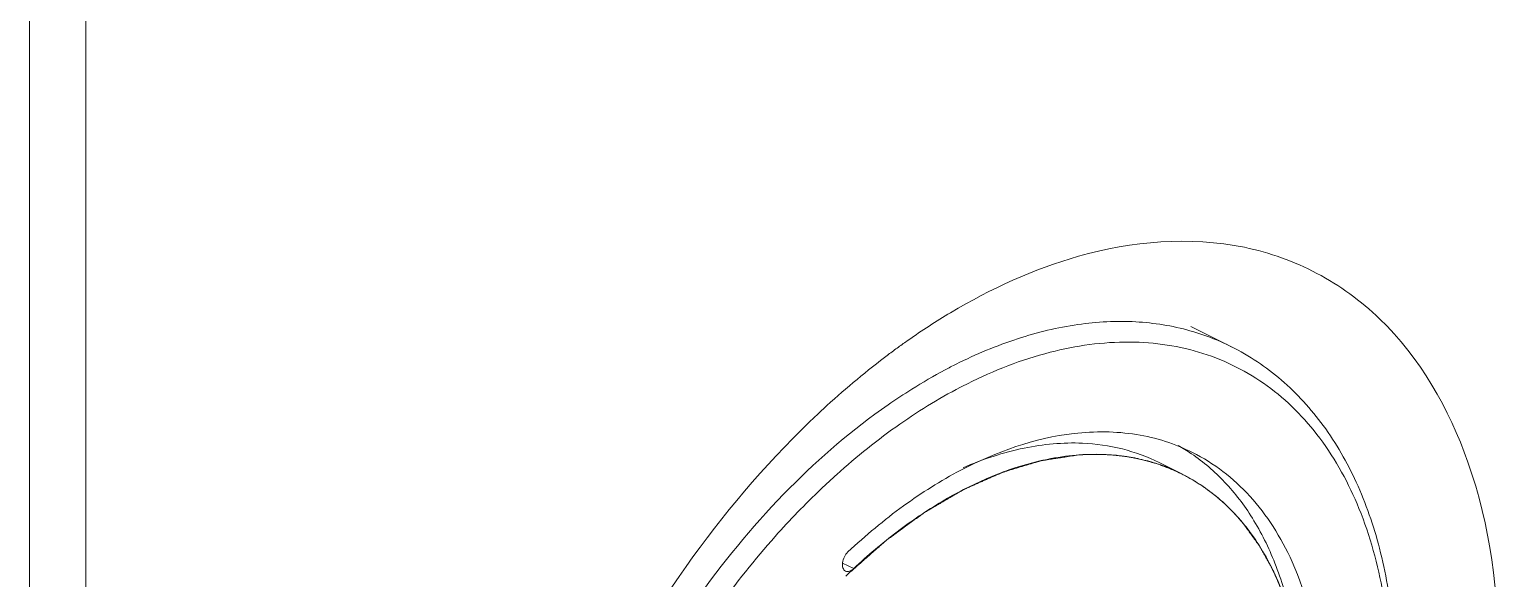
# Model space of a CAD drawing. Header units: millimetres. Extents: x 1177 to 4147, y 93 to 2194.
# Drawn here: x 3561.72 to 3568.16, y 1103.33 to 1105.73 of the extents above; entities that cross this region are included whole.
import ezdxf

# ---------------------------------------------------------------- set-up
doc = ezdxf.new("R2010")
doc.units = ezdxf.units.MM
doc.header["$LTSCALE"] = 0.1
doc.layers.get('0').update_dxf_attribs({"lineweight": 13})

# ---------------------------------------------------------------- blocks, each defined once
blk = doc.blocks.new('01')
for p, q in [((4016.8879, 674.7706), (4016.8879, 1166.673)), ((4017.2415, 678.2525), (4017.2415, 1164.9588)), ((4024.408, 1160.0785), (4024.1544, 1160.2053)), ((4023.9571, 1159.3536), (4024.0985, 1159.2829)), ((4023.9533, 1159.3433), (4023.9508, 1159.3441)), ((4022.0452, 1158.6913), (4021.9755, 1158.7261)), ((4022.0108, 1158.6587), (4021.9967, 1158.645))]:
    blk.add_line(p, q)
for centre, radius, start, end in [((4024.9973, 1156.3867), 4.5551, 124.97288, 125.91918), ((4025.3506, 1155.9229), 5.1381, 126.9504, 132.51914), ((4025.0703, 1156.286), 4.6795, 125.91962, 126.8807), ((4024.3741, 1156.6717), 3.7055, 122.04414, 124.78079), ((4024.1118, 1157.1375), 3.0296, 116.56538, 116.93563), ((4023.4907, 1158.4223), 1.1916, 55.91716, 60.6392)]:
    blk.add_arc(centre, radius, start, end)
for points, knots in [([(4023.451, 1160.6431), (4023.7844, 1160.7378), (4024.3171, 1160.7846), (4024.9549, 1160.5571), (4025.5066, 1160.1553), (4025.9853, 1159.3136), (4026.0803, 1158.5371), (4026.0803, 1158.1199)], [0, 0, 0, 0, 0.241229, 0.353155, 0.465495, 0.709646, 1, 1, 1, 1]), ([(4022.3864, 1160.1193), (4022.4727, 1160.1797), (4022.8052, 1160.3953), (4023.1709, 1160.5636), (4023.451, 1160.6431)], [0, 0, 0, 0, 0.265752, 1, 1, 1, 1]), ([(4024.1493, 1160.1783), (4024.039, 1160.2092), (4023.8043, 1160.2465), (4023.4381, 1160.2271), (4023.0585, 1160.1353), (4022.8103, 1160.0312), (4022.6862, 1159.9692)], [0, 0, 0, 0, 0.227684, 0.467586, 0.724216, 1, 1, 1, 1]), ([(4024.4079, 1160.0785), (4024.3873, 1160.0888), (4024.3036, 1160.1282), (4024.2162, 1160.1595), (4024.1493, 1160.1783)], [0, 0, 0, 0, 0.249254, 1, 1, 1, 1]), ([(4022.7569, 1153.352), (4022.9384, 1153.4428), (4023.2982, 1153.6699), (4023.7923, 1154.1052), (4024.2472, 1154.6338), (4024.646, 1155.236), (4024.9739, 1155.8893), (4025.2187, 1156.5694), (4025.3711, 1157.2507), (4025.4253, 1157.9083), (4025.3789, 1158.5182), (4025.2326, 1159.0584), (4025.0243, 1159.4422), (4024.8124, 1159.6873), (4024.6364, 1159.8377), (4024.4418, 1159.9566), (4024.2308, 1160.0426), (4024.0055, 1160.0949), (4023.6831, 1160.1196), (4023.2518, 1160.0591), (4022.9219, 1159.9297), (4022.7569, 1159.8472)], [0, 0, 0, 0, 0.063265, 0.131823, 0.204585, 0.280032, 0.356417, 0.431911, 0.504761, 0.573445, 0.636852, 0.694489, 0.746724, 0.771287, 0.795134, 0.818602, 0.84206, 0.865879, 0.890399, 0.942508, 1, 1, 1, 1]), ([(4024.408, 1160.0785), (4024.52, 1160.0225), (4024.7342, 1159.8792), (4024.9995, 1159.5875), (4025.2056, 1159.2279), (4025.3495, 1158.8108), (4025.43, 1158.3459), (4025.4467, 1157.8436), (4025.3999, 1157.3146), (4025.2911, 1156.7705), (4025.1229, 1156.2234), (4024.8992, 1155.6856), (4024.6253, 1155.1695), (4024.3072, 1154.6866), (4023.9522, 1154.2482), (4023.568, 1153.8641), (4023.1632, 1153.543), (4022.8757, 1153.3703), (4022.7309, 1153.2979)], [0, 0, 0, 0, 0.046374, 0.094191, 0.144678, 0.198693, 0.256662, 0.318598, 0.384166, 0.452757, 0.523561, 0.595631, 0.66795, 0.739486, 0.809251, 0.876361, 0.940103, 1, 1, 1, 1]), ([(4022.6862, 1159.9692), (4022.6628, 1159.9575), (4022.5683, 1159.9087), (4022.4761, 1159.8552), (4022.408, 1159.8126)], [0, 0, 0, 0, 0.245343, 1, 1, 1, 1]), ([(4022.7394, 1159.8384), (4022.5988, 1159.767), (4022.3193, 1159.5968), (4022.0642, 1159.3923), (4021.9389, 1159.2798)], [0, 0, 0, 0, 0.483613, 1, 1, 1, 1]), ([(4022.2603, 1159.7152), (4022.0394, 1159.5619), (4021.6137, 1159.1963), (4021.2546, 1158.7667), (4021.086, 1158.5323)], [0, 0, 0, 0, 0.482181, 1, 1, 1, 1]), ([(4019.7509, 1155.5259), (4019.8412, 1156.3163), (4020.3417, 1157.86), (4021.2935, 1159.1753), (4021.878, 1159.71)], [0, 0, 0, 0, 0.501063, 1, 1, 1, 1]), ([(4023.4239, 1159.5359), (4023.177, 1159.5074), (4022.7998, 1159.3732), (4022.3435, 1159.0854), (4022.1193, 1158.8985), (4022.0096, 1158.7959)], [0, 0, 0, 0, 0.460924, 0.721374, 1, 1, 1, 1]), ([(4024.1656, 1159.4171), (4024.1108, 1159.4445), (4023.9958, 1159.4911), (4023.7485, 1159.5495), (4023.5531, 1159.5508), (4023.4239, 1159.5359)], [0, 0, 0, 0, 0.241753, 0.487086, 1, 1, 1, 1]), ([(4022.7308, 1159.3222), (4022.8532, 1159.3752), (4023.0974, 1159.4563), (4023.3547, 1159.4806), (4023.4766, 1159.4753)], [0, 0, 0, 0, 0.522319, 1, 1, 1, 1]), ([(4023.4766, 1159.4753), (4023.5607, 1159.4716), (4023.7266, 1159.4483), (4023.8838, 1159.3902), (4023.9571, 1159.3536)], [0, 0, 0, 0, 0.507045, 1, 1, 1, 1]), ([(4023.4539, 1159.4019), (4023.4392, 1159.3997), (4023.4098, 1159.3953), (4023.3731, 1159.3897), (4023.3438, 1159.3853), (4023.3218, 1159.3819), (4023.2997, 1159.3786), (4023.2777, 1159.3753), (4023.2594, 1159.3725), (4023.2465, 1159.3705), (4023.2392, 1159.3694), (4023.2337, 1159.3686), (4023.2282, 1159.3677), (4023.224, 1159.3671), (4023.2213, 1159.3667), (4023.2201, 1159.3665), (4023.2192, 1159.3664), (4023.2183, 1159.3662), (4023.2166, 1159.3656), (4023.2143, 1159.3649), (4023.2105, 1159.3638), (4023.2058, 1159.3624), (4023.1983, 1159.3601), (4023.1889, 1159.3573), (4023.1776, 1159.3539), (4023.1625, 1159.3494), (4023.1437, 1159.3438), (4023.1211, 1159.337), (4023.0909, 1159.328), (4023.0608, 1159.3189), (4023.0344, 1159.311), (4023.0194, 1159.3065), (4023.0081, 1159.3031), (4022.9987, 1159.3003), (4022.9911, 1159.298), (4022.9864, 1159.2966), (4022.9827, 1159.2955), (4022.9803, 1159.2948), (4022.9787, 1159.2943), (4022.9777, 1159.294), (4022.9768, 1159.2935), (4022.9756, 1159.293), (4022.9727, 1159.2918), (4022.9684, 1159.2899), (4022.9627, 1159.2873), (4022.957, 1159.2848), (4022.9494, 1159.2814), (4022.936, 1159.2755), (4022.917, 1159.2671), (4022.8941, 1159.257), (4022.8712, 1159.2468), (4022.8484, 1159.2367), (4022.8255, 1159.2266), (4022.8064, 1159.2182), (4022.7912, 1159.2114), (4022.7797, 1159.2063), (4022.7683, 1159.2013), (4022.7588, 1159.1971), (4022.7512, 1159.1937), (4022.7464, 1159.1916), (4022.7426, 1159.1899), (4022.7397, 1159.1886), (4022.7373, 1159.1876), (4022.7354, 1159.1867), (4022.734, 1159.1862), (4022.7326, 1159.1853), (4022.7307, 1159.1842), (4022.7283, 1159.1828), (4022.7254, 1159.1811), (4022.7216, 1159.1789), (4022.7169, 1159.1761), (4022.7093, 1159.1717), (4022.6997, 1159.1661), (4022.6883, 1159.1594), (4022.6769, 1159.1528), (4022.6617, 1159.1439), (4022.6426, 1159.1328), (4022.6198, 1159.1194), (4022.5969, 1159.1061), (4022.5741, 1159.0927), (4022.5513, 1159.0794), (4022.5322, 1159.0683), (4022.5189, 1159.0605), (4022.5113, 1159.0561), (4022.5056, 1159.0527), (4022.4999, 1159.0494), (4022.4956, 1159.0469), (4022.4927, 1159.0452), (4022.4915, 1159.0445), (4022.4906, 1159.044), (4022.4896, 1159.0433), (4022.488, 1159.0421), (4022.4857, 1159.0404), (4022.4819, 1159.0377), (4022.4772, 1159.0343), (4022.4697, 1159.0288), (4022.4603, 1159.022), (4022.4491, 1159.0138), (4022.4341, 1159.0029), (4022.4078, 1158.9838), (4022.3703, 1158.9565), (4022.3328, 1158.9292), (4022.3065, 1158.9101), (4022.2915, 1158.8992), (4022.2802, 1158.891), (4022.2709, 1158.8842), (4022.2634, 1158.8787), (4022.2587, 1158.8753), (4022.2549, 1158.8726), (4022.2526, 1158.8709), (4022.2509, 1158.8697), (4022.25, 1158.869), (4022.2491, 1158.8681), (4022.2479, 1158.8671), (4022.2451, 1158.8646), (4022.2409, 1158.861), (4022.2353, 1158.856), (4022.2297, 1158.8511), (4022.2222, 1158.8445), (4022.2091, 1158.833), (4022.1904, 1158.8165), (4022.1679, 1158.7968), (4022.1455, 1158.7771), (4022.123, 1158.7573), (4022.0931, 1158.731), (4022.0557, 1158.6981), (4022.0258, 1158.6718), (4022.0108, 1158.6587)], [0, 0, 0, 0, 0.03125, 0.0625, 0.078125, 0.09375, 0.109375, 0.125, 0.140625, 0.148438, 0.152344, 0.15625, 0.160156, 0.164062, 0.165039, 0.166016, 0.166504, 0.166992, 0.167969, 0.169922, 0.171875, 0.175781, 0.179688, 0.1875, 0.195312, 0.203125, 0.21875, 0.234375, 0.25, 0.28125, 0.296875, 0.304688, 0.3125, 0.320312, 0.324219, 0.328125, 0.330078, 0.332031, 0.333008, 0.333496, 0.333984, 0.334961, 0.335938, 0.339844, 0.34375, 0.347656, 0.351562, 0.359375, 0.375, 0.390625, 0.40625, 0.421875, 0.4375, 0.453125, 0.460938, 0.46875, 0.476562, 0.484375, 0.488281, 0.492188, 0.494141, 0.496094, 0.498047, 0.499023, 0.5, 0.500977, 0.501953, 0.503906, 0.505859, 0.507812, 0.511719, 0.515625, 0.523438, 0.53125, 0.539062, 0.546875, 0.5625, 0.578125, 0.59375, 0.609375, 0.625, 0.640625, 0.648438, 0.652344, 0.65625, 0.660156, 0.664062, 0.665039, 0.666016, 0.666504, 0.666992, 0.667969, 0.669922, 0.671875, 0.675781, 0.679688, 0.6875, 0.695312, 0.703125, 0.71875, 0.75, 0.78125, 0.796875, 0.804688, 0.8125, 0.820312, 0.824219, 0.828125, 0.830078, 0.832031, 0.833008, 0.833496, 0.833984, 0.834961, 0.835938, 0.839844, 0.84375, 0.847656, 0.851562, 0.859375, 0.875, 0.890625, 0.90625, 0.921875, 0.9375, 0.96875, 1, 1, 1, 1]), ([(4023.5268, 1159.4055), (4023.4669, 1159.4041), (4023.3445, 1159.3934), (4023.0235, 1159.3273), (4022.671, 1159.169), (4022.3094, 1158.9234), (4022.1322, 1158.7727), (4022.0452, 1158.6913)], [0, 0, 0, 0, 0.107146, 0.218951, 0.585105, 0.786968, 1, 1, 1, 1]), ([(4023.519, 1159.4053), (4023.5182, 1159.4053), (4023.5169, 1159.4052), (4023.5151, 1159.4052), (4023.514, 1159.4051), (4023.5132, 1159.4051), (4023.5126, 1159.4051), (4023.5123, 1159.4051), (4023.512, 1159.4051), (4023.5115, 1159.4051), (4023.511, 1159.405), (4023.5102, 1159.405), (4023.5091, 1159.405), (4023.5073, 1159.4049), (4023.5052, 1159.4048), (4023.503, 1159.4047), (4023.5013, 1159.4047), (4023.5002, 1159.4046), (4023.4993, 1159.4046), (4023.4988, 1159.4046), (4023.4983, 1159.4046), (4023.4981, 1159.4045), (4023.4977, 1159.4045), (4023.4972, 1159.4045), (4023.4963, 1159.4045), (4023.4952, 1159.4044), (4023.4941, 1159.4044), (4023.4933, 1159.4043), (4023.4926, 1159.4043), (4023.4921, 1159.4043), (4023.4917, 1159.4043), (4023.4915, 1159.4042), (4023.4913, 1159.4042), (4023.491, 1159.4042), (4023.4905, 1159.4042), (4023.4898, 1159.4042), (4023.4887, 1159.4041), (4023.4874, 1159.404), (4023.4857, 1159.4039), (4023.4835, 1159.4038), (4023.4813, 1159.4037), (4023.4796, 1159.4036), (4023.4785, 1159.4036), (4023.4777, 1159.4035), (4023.4773, 1159.4035), (4023.4771, 1159.4035), (4023.4768, 1159.4035), (4023.4764, 1159.4034), (4023.4759, 1159.4034), (4023.475, 1159.4034), (4023.4739, 1159.4033), (4023.4728, 1159.4032), (4023.4719, 1159.4032), (4023.4714, 1159.4031), (4023.471, 1159.4031), (4023.4707, 1159.4031), (4023.4705, 1159.4031), (4023.4704, 1159.4031), (4023.4701, 1159.4031), (4023.4698, 1159.403), (4023.469, 1159.403), (4023.4678, 1159.4029), (4023.4663, 1159.4028), (4023.4647, 1159.4027), (4023.4627, 1159.4025), (4023.4591, 1159.4023), (4023.456, 1159.4021), (4023.4539, 1159.4019)], [0, 0, 0, 0, 0.0625, 0.09375, 0.125, 0.140625, 0.15625, 0.164062, 0.167969, 0.171875, 0.179688, 0.1875, 0.203125, 0.21875, 0.25, 0.28125, 0.296875, 0.3125, 0.320312, 0.328125, 0.332031, 0.335938, 0.34375, 0.359375, 0.375, 0.40625, 0.4375, 0.453125, 0.46875, 0.484375, 0.492188, 0.496094, 0.5, 0.503906, 0.507812, 0.515625, 0.53125, 0.546875, 0.5625, 0.59375, 0.625, 0.640625, 0.65625, 0.664062, 0.667969, 0.671875, 0.679688, 0.6875, 0.703125, 0.71875, 0.75, 0.78125, 0.796875, 0.8125, 0.820312, 0.828125, 0.832031, 0.833984, 0.835938, 0.839844, 0.84375, 0.859375, 0.875, 0.890625, 0.90625, 0.9375, 1, 1, 1, 1]), ([(4023.9508, 1159.3441), (4023.943, 1159.3465), (4023.9314, 1159.35), (4023.9179, 1159.3541), (4023.9101, 1159.3564), (4023.9043, 1159.3582), (4023.8985, 1159.3599), (4023.8942, 1159.3613), (4023.8913, 1159.3621), (4023.8898, 1159.3626), (4023.8883, 1159.363), (4023.8861, 1159.3635), (4023.8834, 1159.3642), (4023.8791, 1159.3652), (4023.8736, 1159.3665), (4023.8649, 1159.3686), (4023.854, 1159.3712), (4023.8409, 1159.3744), (4023.8311, 1159.3767), (4023.8246, 1159.3783), (4023.8219, 1159.379), (4023.8197, 1159.3795), (4023.8175, 1159.3799), (4023.8136, 1159.3806), (4023.808, 1159.3816), (4023.7947, 1159.384), (4023.7791, 1159.3867), (4023.7635, 1159.3895), (4023.7557, 1159.3909), (4023.7512, 1159.3917), (4023.7479, 1159.3923), (4023.7445, 1159.3927), (4023.7399, 1159.3932), (4023.7342, 1159.3939), (4023.7274, 1159.3947), (4023.7183, 1159.3957), (4023.707, 1159.3971), (4023.6956, 1159.3984), (4023.6865, 1159.3995), (4023.6808, 1159.4001), (4023.6769, 1159.4006), (4023.6746, 1159.4008), (4023.6723, 1159.401), (4023.6694, 1159.4011), (4023.6624, 1159.4016), (4023.652, 1159.4022), (4023.6381, 1159.403), (4023.6265, 1159.4037), (4023.6173, 1159.4042), (4023.6115, 1159.4046), (4023.6069, 1159.4049), (4023.604, 1159.405), (4023.6019, 1159.4052), (4023.6008, 1159.4052), (4023.5995, 1159.4052), (4023.5979, 1159.4052), (4023.594, 1159.4052), (4023.5882, 1159.4052), (4023.5806, 1159.4052), (4023.5729, 1159.4052), (4023.5626, 1159.4052), (4023.5447, 1159.4053), (4023.5293, 1159.4053), (4023.519, 1159.4053)], [0, 0, 0, 0, 0.0625, 0.09375, 0.109375, 0.125, 0.140625, 0.15625, 0.160156, 0.164062, 0.167969, 0.171875, 0.179688, 0.1875, 0.203125, 0.21875, 0.25, 0.28125, 0.3125, 0.320312, 0.328125, 0.332031, 0.335938, 0.34375, 0.359375, 0.375, 0.4375, 0.46875, 0.484375, 0.492188, 0.5, 0.507812, 0.515625, 0.53125, 0.546875, 0.5625, 0.59375, 0.625, 0.640625, 0.65625, 0.664062, 0.667969, 0.671875, 0.679688, 0.6875, 0.71875, 0.75, 0.78125, 0.796875, 0.8125, 0.820312, 0.828125, 0.832031, 0.833984, 0.835938, 0.839844, 0.84375, 0.859375, 0.875, 0.890625, 0.90625, 0.9375, 1, 1, 1, 1]), ([(4024.0985, 1159.2829), (4024.0124, 1159.326), (4023.8245, 1159.3911), (4023.6268, 1159.4078), (4023.5268, 1159.4055)], [0, 0, 0, 0, 0.490458, 1, 1, 1, 1]), ([(4024.5394, 1159.007), (4024.489, 1159.0875), (4024.3759, 1159.2364), (4024.2336, 1159.3584), (4024.1585, 1159.4092)], [0, 0, 0, 0, 0.511265, 1, 1, 1, 1]), ([(4024.7882, 1158.7345), (4024.7539, 1158.8106), (4024.6767, 1158.9548), (4024.5312, 1159.146), (4024.3612, 1159.3031), (4024.2324, 1159.3837), (4024.1656, 1159.4171)], [0, 0, 0, 0, 0.266209, 0.519043, 0.762109, 1, 1, 1, 1]), ([(4021.9389, 1159.2798), (4021.9057, 1159.25), (4021.7721, 1159.1265), (4021.6456, 1158.9953), (4021.5543, 1158.8928)], [0, 0, 0, 0, 0.245479, 1, 1, 1, 1]), ([(4024.0997, 1159.2823), (4024.0939, 1159.2851), (4024.0867, 1159.2886), (4024.0781, 1159.2929), (4024.0723, 1159.2956), (4024.065, 1159.2989), (4024.0577, 1159.3023), (4024.0519, 1159.3049), (4024.046, 1159.3074), (4024.0401, 1159.31), (4024.0342, 1159.3125), (4024.0298, 1159.3145), (4024.0253, 1159.3162), (4024.0193, 1159.3187), (4024.0134, 1159.3211), (4024.0074, 1159.3235), (4024.0029, 1159.3252), (4023.9984, 1159.3269), (4023.9939, 1159.3287), (4023.9894, 1159.3304), (4023.986, 1159.3317), (4023.9838, 1159.3325), (4023.9828, 1159.3329), (4023.9821, 1159.3331), (4023.9812, 1159.3335), (4023.9796, 1159.334), (4023.9774, 1159.3348), (4023.9738, 1159.336), (4023.9694, 1159.3376), (4023.9622, 1159.3401), (4023.9568, 1159.342), (4023.9533, 1159.3433)], [0, 0, 0, 0, 0.125, 0.15625, 0.1875, 0.25, 0.3125, 0.34375, 0.375, 0.4375, 0.46875, 0.5, 0.53125, 0.5625, 0.625, 0.65625, 0.6875, 0.71875, 0.75, 0.78125, 0.8125, 0.820312, 0.828125, 0.832031, 0.835938, 0.84375, 0.859375, 0.875, 0.90625, 0.9375, 1, 1, 1, 1]), ([(4024.5215, 1158.9238), (4024.4648, 1158.9997), (4024.3372, 1159.1377), (4024.1804, 1159.242), (4024.0985, 1159.2829)], [0, 0, 0, 0, 0.508673, 1, 1, 1, 1]), ([(4024.4805, 1158.976), (4024.4738, 1158.9835), (4024.4638, 1158.9949), (4024.4521, 1159.0081), (4024.4455, 1159.0156), (4024.4405, 1159.0213), (4024.4355, 1159.027), (4024.4317, 1159.0312), (4024.4292, 1159.034), (4024.428, 1159.0355), (4024.4267, 1159.0369), (4024.4248, 1159.0388), (4024.4224, 1159.0411), (4024.4186, 1159.0449), (4024.4138, 1159.0497), (4024.4062, 1159.0572), (4024.3966, 1159.0667), (4024.3871, 1159.0762), (4024.3795, 1159.0838), (4024.3747, 1159.0885), (4024.3709, 1159.0923), (4024.3685, 1159.0947), (4024.3668, 1159.0963), (4024.3659, 1159.0972), (4024.365, 1159.098), (4024.3638, 1159.099), (4024.361, 1159.1014), (4024.3569, 1159.1051), (4024.3513, 1159.1099), (4024.3457, 1159.1147), (4024.3383, 1159.1211), (4024.3309, 1159.1276), (4024.3235, 1159.134), (4024.318, 1159.1388), (4024.3133, 1159.1428), (4024.3101, 1159.1456), (4024.3082, 1159.1472), (4024.3069, 1159.1484), (4024.3052, 1159.1496), (4024.3032, 1159.1512), (4024.2995, 1159.154), (4024.2942, 1159.1579), (4024.2879, 1159.1627), (4024.2795, 1159.169), (4024.2711, 1159.1753), (4024.2627, 1159.1817), (4024.2564, 1159.1864), (4024.2501, 1159.1912), (4024.2453, 1159.1947), (4024.2422, 1159.1971), (4024.2409, 1159.1981), (4024.2398, 1159.1989), (4024.2388, 1159.1996), (4024.237, 1159.2007), (4024.2345, 1159.2024), (4024.2304, 1159.205), (4024.2254, 1159.2083), (4024.2173, 1159.2135), (4024.2071, 1159.2201), (4024.197, 1159.2266), (4024.1889, 1159.2319), (4024.1838, 1159.2352), (4024.1798, 1159.2378), (4024.1772, 1159.2394), (4024.1755, 1159.2406), (4024.1744, 1159.2412), (4024.1732, 1159.2419), (4024.1718, 1159.2427), (4024.1683, 1159.2446), (4024.163, 1159.2475), (4024.156, 1159.2514), (4024.1489, 1159.2552), (4024.1396, 1159.2604), (4024.1231, 1159.2694), (4024.1091, 1159.2772), (4024.0997, 1159.2823)], [0, 0, 0, 0, 0.0625, 0.09375, 0.109375, 0.125, 0.140625, 0.15625, 0.160156, 0.164062, 0.167969, 0.171875, 0.179688, 0.1875, 0.203125, 0.21875, 0.25, 0.28125, 0.296875, 0.3125, 0.320312, 0.328125, 0.332031, 0.333984, 0.335938, 0.339844, 0.34375, 0.359375, 0.375, 0.390625, 0.40625, 0.4375, 0.453125, 0.46875, 0.484375, 0.492188, 0.496094, 0.5, 0.503906, 0.507812, 0.515625, 0.53125, 0.546875, 0.5625, 0.59375, 0.609375, 0.625, 0.640625, 0.65625, 0.660156, 0.664062, 0.666016, 0.667969, 0.671875, 0.679688, 0.6875, 0.703125, 0.71875, 0.75, 0.78125, 0.796875, 0.8125, 0.820312, 0.828125, 0.832031, 0.833984, 0.835938, 0.839844, 0.84375, 0.859375, 0.875, 0.890625, 0.90625, 0.9375, 1, 1, 1, 1]), ([(4024.779, 1158.4008), (4024.7545, 1158.5111), (4024.6921, 1158.721), (4024.5951, 1158.9179), (4024.5394, 1159.007)], [0, 0, 0, 0, 0.518165, 1, 1, 1, 1]), ([(4021.5543, 1158.8928), (4021.4262, 1158.7488), (4021.1825, 1158.4427), (4020.8632, 1157.9456), (4020.5913, 1157.4146), (4020.3738, 1156.8632), (4020.2161, 1156.3052), (4020.1221, 1155.7543), (4020.0943, 1155.2244), (4020.1214, 1154.8814), (4020.1474, 1154.7179)], [0, 0, 0, 0, 0.127491, 0.258267, 0.390299, 0.521487, 0.64978, 0.77329, 0.890419, 1, 1, 1, 1]), ([(4024.8684, 1157.9054), (4024.8651, 1157.9318), (4024.8603, 1157.9715), (4024.8546, 1158.0178), (4024.8514, 1158.0442), (4024.849, 1158.064), (4024.847, 1158.0806), (4024.8454, 1158.0938), (4024.8444, 1158.102), (4024.8435, 1158.1087), (4024.843, 1158.1128), (4024.8427, 1158.1157), (4024.8425, 1158.1173), (4024.8421, 1158.1189), (4024.8417, 1158.1208), (4024.8407, 1158.1255), (4024.8393, 1158.1325), (4024.8373, 1158.1419), (4024.8354, 1158.1513), (4024.8328, 1158.1638), (4024.8282, 1158.1857), (4024.8217, 1158.2169), (4024.8152, 1158.2481), (4024.8106, 1158.27), (4024.808, 1158.2825), (4024.806, 1158.2919), (4024.8041, 1158.3013), (4024.8026, 1158.3083), (4024.8017, 1158.313), (4024.8012, 1158.3149), (4024.8009, 1158.3165), (4024.8005, 1158.318), (4024.7997, 1158.3205), (4024.7986, 1158.3242), (4024.7968, 1158.33), (4024.7946, 1158.3373), (4024.791, 1158.349), (4024.7865, 1158.3636), (4024.7812, 1158.3811), (4024.7758, 1158.3987), (4024.7704, 1158.4162), (4024.765, 1158.4337), (4024.7597, 1158.4512), (4024.7552, 1158.4658), (4024.7516, 1158.4775), (4024.7494, 1158.4848), (4024.7476, 1158.4907), (4024.7463, 1158.495), (4024.7451, 1158.4987), (4024.7444, 1158.5012), (4024.7439, 1158.5027), (4024.7436, 1158.5038), (4024.7431, 1158.5048), (4024.7426, 1158.5062), (4024.7416, 1158.5085), (4024.7402, 1158.5119), (4024.7385, 1158.5159), (4024.7362, 1158.5213), (4024.7334, 1158.528), (4024.7289, 1158.5388), (4024.7232, 1158.5523), (4024.7164, 1158.5684), (4024.7097, 1158.5846), (4024.7029, 1158.6008), (4024.6961, 1158.6169), (4024.6893, 1158.6331), (4024.6836, 1158.6466), (4024.6791, 1158.6573), (4024.6763, 1158.6641), (4024.674, 1158.6695), (4024.6726, 1158.6728), (4024.6716, 1158.6752), (4024.671, 1158.6765), (4024.6703, 1158.6777), (4024.6695, 1158.6793), (4024.6675, 1158.6829), (4024.6644, 1158.6884), (4024.6603, 1158.6958), (4024.6563, 1158.7031), (4024.6508, 1158.7129), (4024.6413, 1158.73), (4024.6277, 1158.7545), (4024.6141, 1158.779), (4024.6046, 1158.7961), (4024.5992, 1158.8059), (4024.5951, 1158.8132), (4024.591, 1158.8206), (4024.588, 1158.8261), (4024.586, 1158.8298), (4024.5851, 1158.8313), (4024.5844, 1158.8325), (4024.5837, 1158.8337), (4024.5822, 1158.8356), (4024.5802, 1158.8384), (4024.577, 1158.8429), (4024.5729, 1158.8485), (4024.5664, 1158.8574), (4024.5583, 1158.8686), (4024.5486, 1158.882), (4024.5356, 1158.8999), (4024.5194, 1158.9223), (4024.4999, 1158.9491), (4024.487, 1158.967), (4024.4805, 1158.976)], [0, 0, 0, 0, 0.0625, 0.09375, 0.109375, 0.125, 0.140625, 0.148438, 0.15625, 0.160156, 0.164062, 0.166016, 0.166992, 0.167969, 0.169922, 0.171875, 0.179688, 0.1875, 0.195312, 0.203125, 0.21875, 0.25, 0.28125, 0.296875, 0.304688, 0.3125, 0.320312, 0.328125, 0.330078, 0.332031, 0.333008, 0.333984, 0.335938, 0.339844, 0.34375, 0.351562, 0.359375, 0.375, 0.390625, 0.40625, 0.421875, 0.4375, 0.453125, 0.46875, 0.476562, 0.484375, 0.488281, 0.492188, 0.496094, 0.498047, 0.499023, 0.5, 0.500977, 0.501953, 0.503906, 0.507812, 0.511719, 0.515625, 0.523438, 0.53125, 0.546875, 0.5625, 0.578125, 0.59375, 0.609375, 0.625, 0.640625, 0.648438, 0.65625, 0.660156, 0.664062, 0.666016, 0.666992, 0.667969, 0.669922, 0.671875, 0.679688, 0.6875, 0.695312, 0.703125, 0.71875, 0.75, 0.78125, 0.796875, 0.804688, 0.8125, 0.820312, 0.828125, 0.830078, 0.832031, 0.833008, 0.833984, 0.835938, 0.839844, 0.84375, 0.851562, 0.859375, 0.875, 0.890625, 0.90625, 0.9375, 0.96875, 1, 1, 1, 1]), ([(4024.8724, 1157.4651), (4024.8808, 1157.6076), (4024.8801, 1157.8838), (4024.8215, 1158.2783), (4024.7064, 1158.6286), (4024.5889, 1158.8339), (4024.5215, 1158.9238)], [0, 0, 0, 0, 0.280138, 0.540178, 0.77953, 1, 1, 1, 1]), ([(4021.9939, 1158.6765), (4021.9902, 1158.6783), (4021.9833, 1158.684), (4021.9768, 1158.6964), (4021.9739, 1158.7117), (4021.975, 1158.7356), (4021.9851, 1158.7659), (4022.0003, 1158.7871), (4022.0096, 1158.7959)], [0, 0, 0, 0, 0.090733, 0.190686, 0.30483, 0.433321, 0.717316, 1, 1, 1, 1]), ([(4022.0464, 1153.6589), (4022.1518, 1153.6681), (4022.369, 1153.7097), (4022.6906, 1153.8302), (4023.0127, 1154.0081), (4023.329, 1154.2394), (4023.6333, 1154.5195), (4024.0193, 1154.9557), (4024.4317, 1155.5827), (4024.7307, 1156.2745), (4024.8894, 1156.846), (4024.9634, 1157.2662), (4024.9917, 1157.6731), (4024.9687, 1158.1678), (4024.8829, 1158.5241), (4024.7882, 1158.7345)], [0, 0, 0, 0, 0.049411, 0.10258, 0.159713, 0.220696, 0.28513, 0.352417, 0.492284, 0.633465, 0.702331, 0.76887, 0.832367, 0.892274, 1, 1, 1, 1]), ([(4022.0452, 1158.6913), (4022.0411, 1158.6875), (4022.0328, 1158.6809), (4022.0192, 1158.6746), (4022.0058, 1158.6726), (4021.9974, 1158.6747), (4021.9939, 1158.6765)], [0, 0, 0, 0, 0.295131, 0.558322, 0.789306, 1, 1, 1, 1])]:
    blk.add_open_spline(points, degree=3, knots=knots)

msp = doc.modelspace()

# ---------------------------------------------------------------- block references
at = {"xscale": 0.7, "yscale": 0.7, "zscale": 0.7}
msp.add_blockref('01', (749.9034, 292.2903), dxfattribs=at)

doc.saveas('drawing.dxf')
